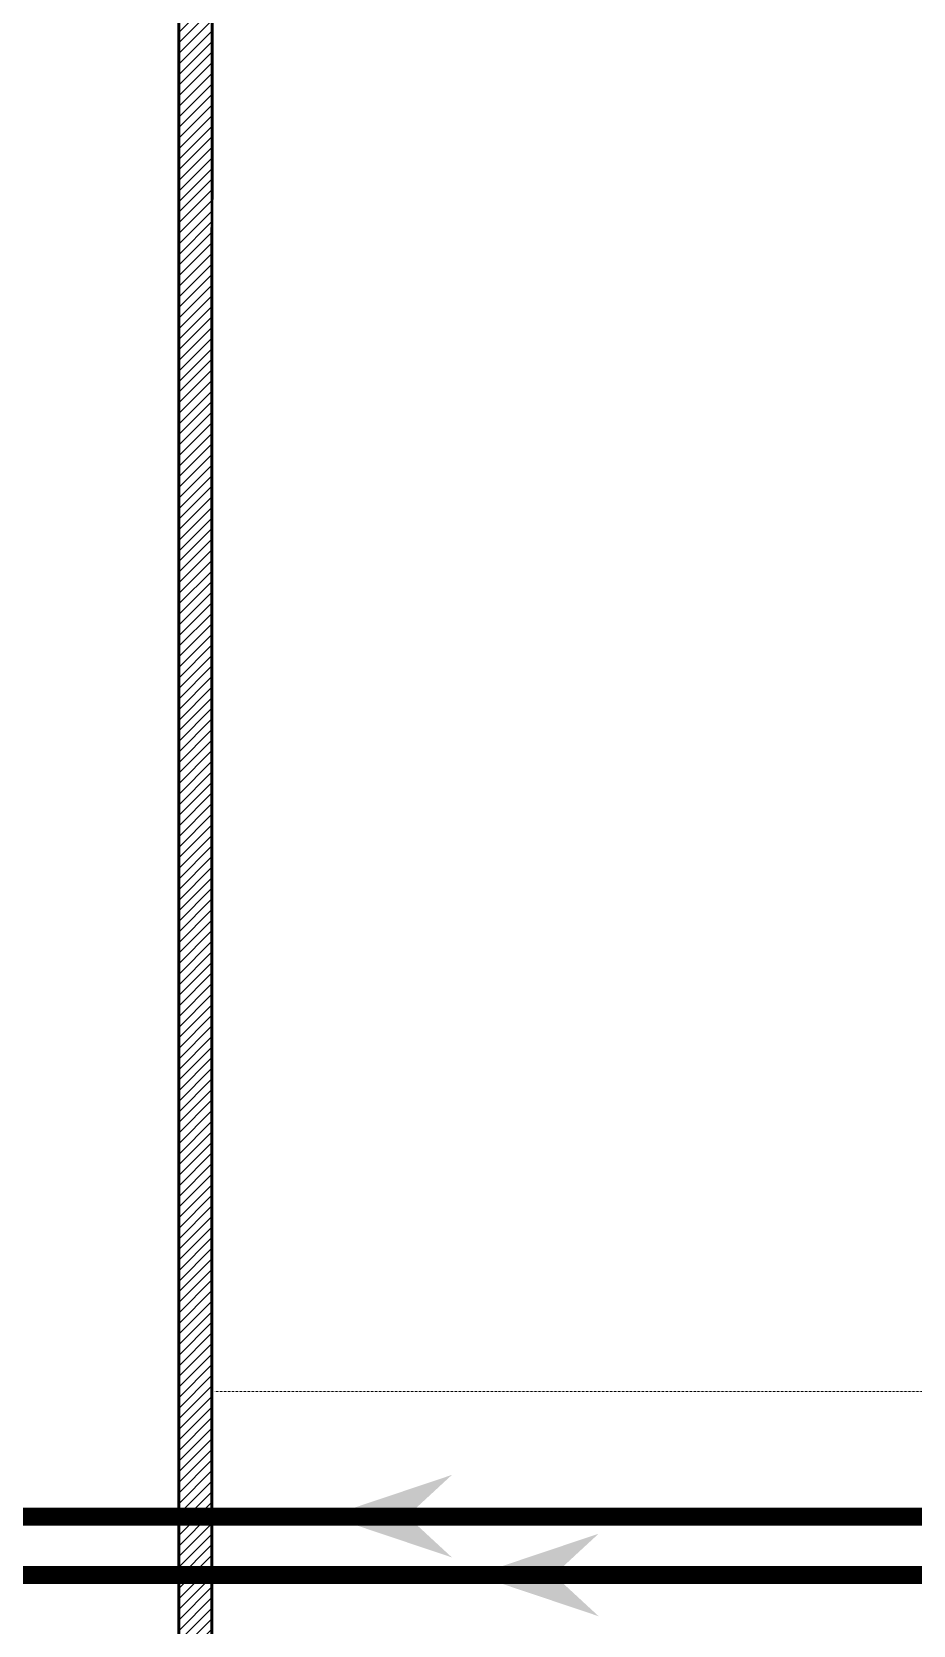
# Model space of a CAD drawing. Header units: millimetres. Extents: x -3573983 to -3087264, y -262072 to -30148.
# Drawn here: x -3201540 to -3194182, y -219821 to -206516 of the extents above; entities that cross this region are included whole.
import ezdxf

# ---------------------------------------------------------------- set-up
doc = ezdxf.new("R2010")
doc.units = ezdxf.units.MM
doc.header["$LTSCALE"] = 2
doc.header["$MEASUREMENT"] = 0
doc.linetypes.add('( Hidden )', pattern=[0.375, 0.25, -0.125])
doc.linetypes.add('CONTINOUS', pattern=[0])
doc.layers.add('252', color=250, linetype='Continuous')
doc.layers.add('HEAD', color=1, linetype='Continuous')
doc.layers.add('WALL', color=251, linetype='Continuous', lineweight=15)

msp = doc.modelspace()

# ---------------------------------------------------------------- hatches: boundary and pattern name
at = {"layer": '252', "linetype": 'CONTINOUS'}
for points in [[(-3198033, -218566.2), (-3198405.8, -218910.7), (-3198033, -219255.3), (-3199058.4, -218910.7)], [(-3196808, -219057.2), (-3197180.8, -219401.7), (-3196808, -219746.3), (-3197833.4, -219401.7)]]:
    msp.add_hatch(color=0, dxfattribs=at).paths.add_polyline_path(points)
at = {"layer": 'WALL', "linetype": 'CONTINOUS'}
h = msp.add_hatch(dxfattribs=at)
h.set_pattern_fill('ANSI31', color=8, scale=500)
h.set_pattern_definition([(45, (-6242815.07, 2819722.54), (-44.1941738, 44.1941738), [])])
h.paths.add_polyline_path([(-3200022.2, -104951.4), (-3200314.1, -104951.4), (-3200314.1, -249217.8), (-3200044.9, -249224.9)])

# ---------------------------------------------------------------- linework, layer by layer
at = {"layer": 'HEAD', "linetype": 'CONTINOUS', "ltscale": 3, "const_width": 150}
msp.add_lwpolyline([(-3140592.9, -218918.1), (-3276451.6, -218911.5)], dxfattribs=at)
at = {"layer": 'HEAD', "color": 151, "linetype": 'CONTINOUS', "ltscale": 5, "const_width": 150}
msp.add_lwpolyline([(-3139852.6, -219404.1), (-3275711.3, -219397.5)], dxfattribs=at)
at = {"layer": 'WALL', "color": 8, "linetype": 'CONTINOUS'}
msp.add_line((-3200014.1, -104674.3), (-3200045, -249221.3), dxfattribs=at)
at = {"layer": 'WALL', "color": 8, "linetype": '( Hidden )', "ltscale": 0.01}
msp.add_line((-3200015.3, -217869.3), (-3143529.7, -217875.9), dxfattribs=at)
at = {"layer": 'WALL', "color": 8, "linetype": 'CONTINOUS', "const_width": 25}
for points in [[(-3200314.1, -104674.3), (-3200314.1, -249221.3)], [(-3200045, -249221.3), (-3200014.1, -104674.3)]]:
    msp.add_lwpolyline(points, dxfattribs=at)

doc.saveas('drawing.dxf')
